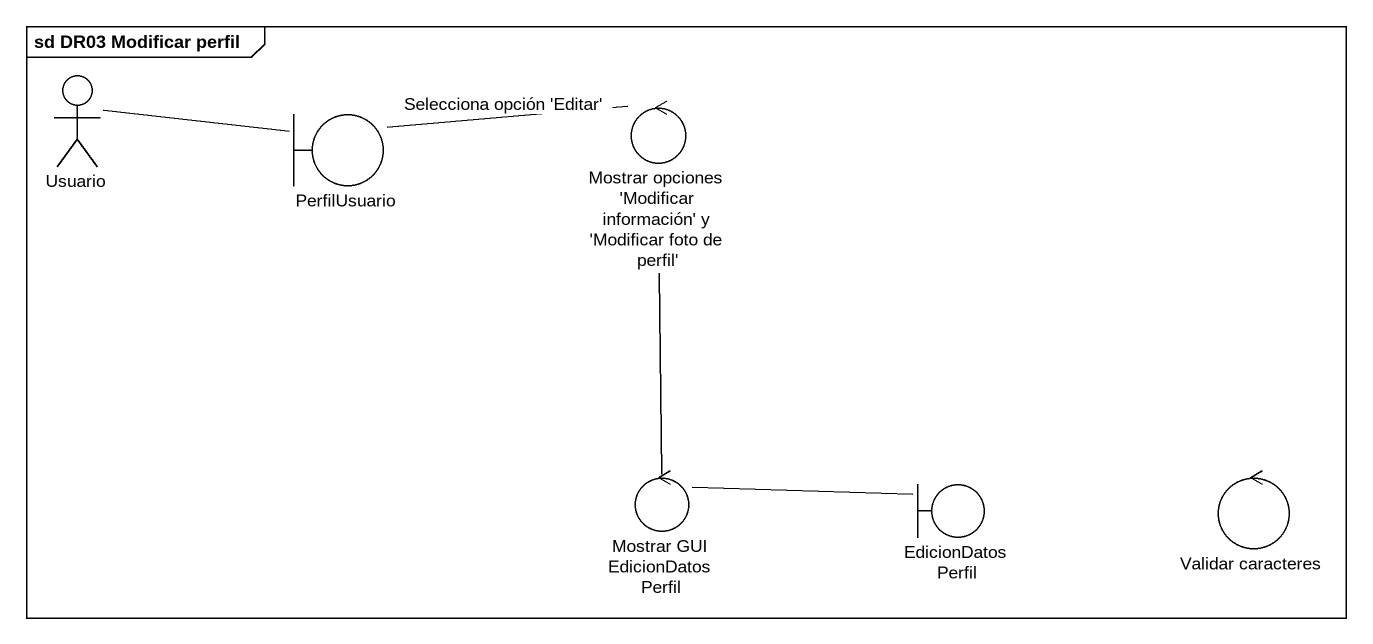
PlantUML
@startuml
mainframe sd DR03 Modificar perfil
actor Usuario
boundary PerfilUsuario
control "Mostrar opciones 'Modificar información' y 'Modificar foto de perfil'" as Mostrar_opciones_Modificar
control "Mostrar GUI EdicionDatosPerfil" as Mostrar_GUI
boundary EdicionDatosPerfil
control "Validar caracteres" as Validar_caracteres
Usuario -right- PerfilUsuario
PerfilUsuario -right- Mostrar_opciones_Modificar : Selecciona opción 'Editar'
Mostrar_opciones_Modificar -- Mostrar_GUI
Mostrar_GUI -right- EdicionDatosPerfil
@enduml
